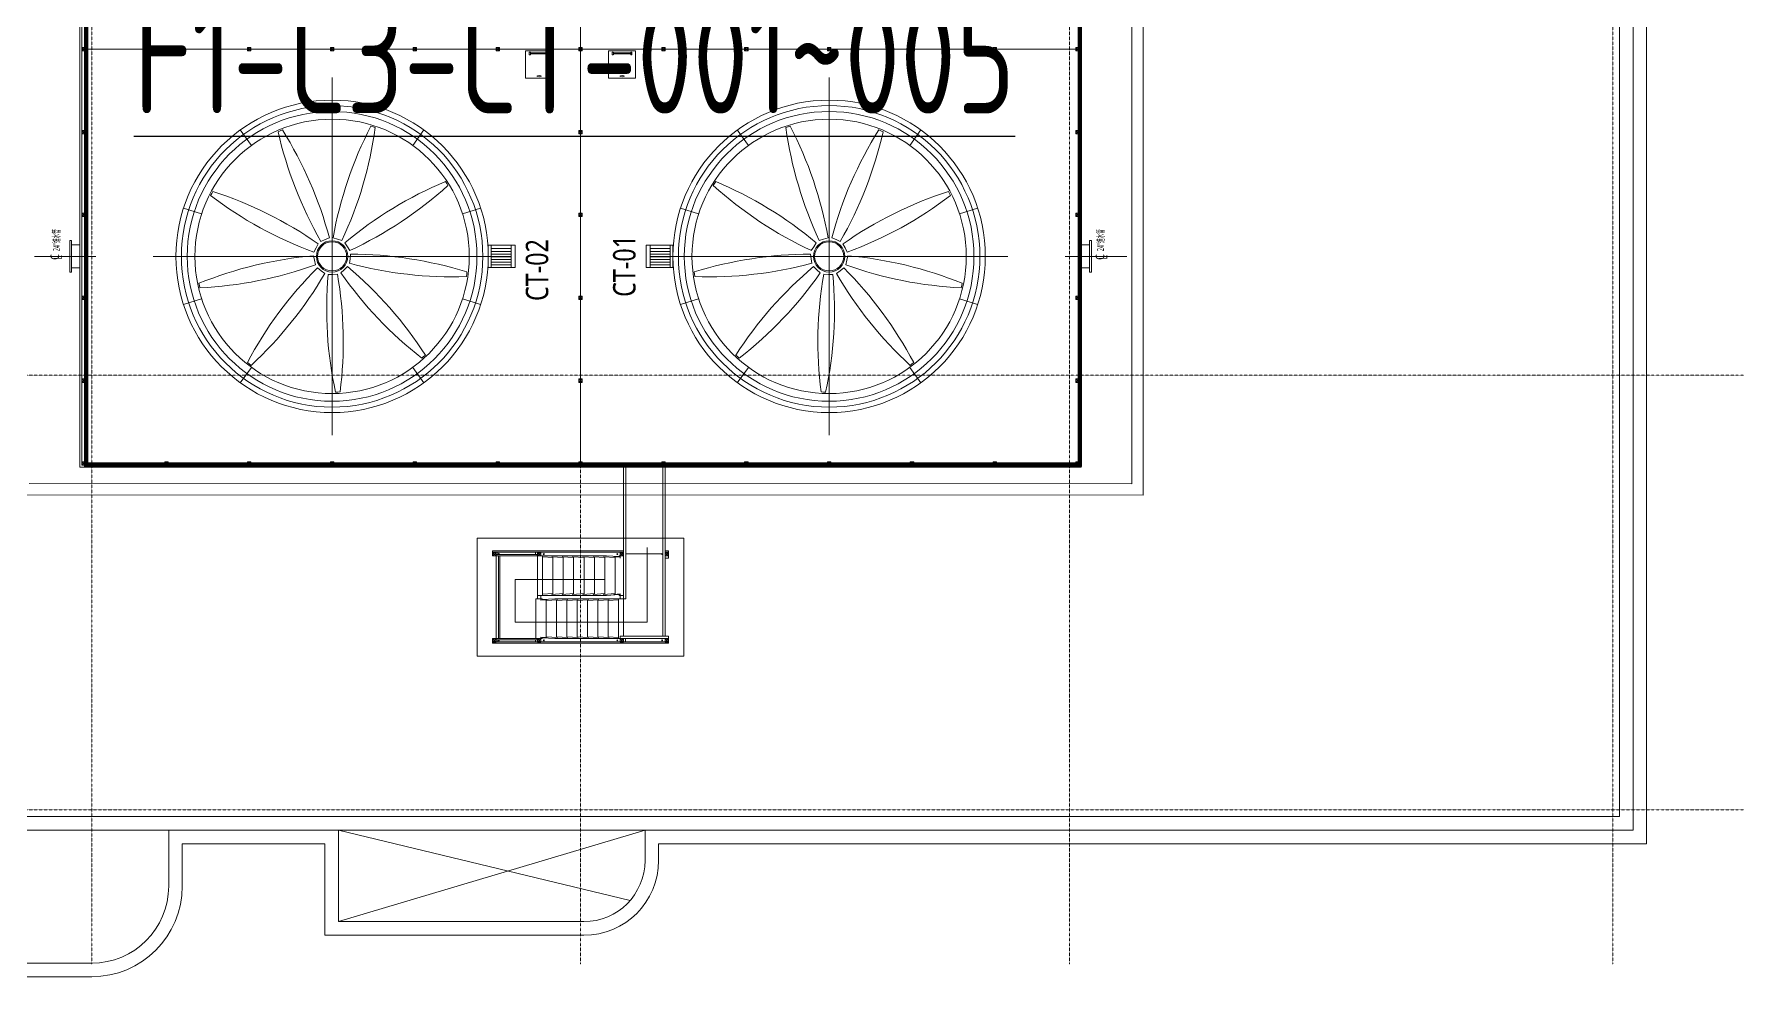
# Model space of a CAD drawing. Extents: x -182141 to -125485, y 4935 to 73531.
# Drawn here: x -163252 to -125485, y 4935 to 25753 of the extents above; entities that cross this region are included whole.
import ezdxf
from ezdxf.enums import TextEntityAlignment as Align

# ---------------------------------------------------------------- set-up
doc = ezdxf.new("R2010")
doc.units = 0
doc.header["$LTSCALE"] = 15
doc.linetypes.add('CUP- LRF$0$JJP_三點線', pattern=[0.9, 0.3, -0.15, 0, -0.15, 0, -0.15, 0, -0.15])
doc.linetypes.add('XCM2QR1-200k$0$HIDDEN2', pattern=[0.1875, 0.125, -0.0625])
for name, color, linetype in [('CUP- LRF$0$A-OBJE-2D.Newcub', 252, 'Continuous'), ('CUP- LRF$0$A-WALL-EX.Newcub', 252, 'Continuous'), ('CUP- LRF$0$COOLING TOWER_4_COL', 252, 'Continuous'), ('CUP- LRF$0$COOLING TOWER_4_FAN', 252, 'Continuous'), ('CUP- LRF$0$COOLING TOWER_4_M-EQPM-CHILLER-NEW', 252, 'Continuous'), ('CUP- LRF$0$S-GRID.Newcub', 252, 'Continuous'), ('XCM2QR1-200k$0$F-FI-TXT', 200, 'Continuous'), ('XCM2QR1-200k$0$F-IG541-AREA', 100, 'XCM2QR1-200k$0$HIDDEN2')]:
    doc.layers.add(name, color=color, linetype=linetype)
doc.styles.add('CUP- LRF$0$Standard', font='', dxfattribs={"width": 0.8})
doc.styles.add('XCM2QR1-200k$0$AA-TXT', font='isocp.shx', dxfattribs={"width": 0.8, "bigfont": 'china.shx'})
doc.styles.get('CUP- LRF$0$Standard').set_extended_font_data('Microsoft JhengHei')

# ---------------------------------------------------------------- blocks, each defined once
blk = doc.blocks.new('XCM2QR1-200k')
at = {"layer": 'XCM2QR1-200k$0$F-IG541-AREA', "const_width": 100}
blk.add_lwpolyline([(-140152, 43759), (-151181, 43759), (-151181, 34571), (-162105, 34571), (-162105, 16249), (-140152, 16249)], close=True, dxfattribs=at)
at = {"layer": 'XCM2QR1-200k$0$F-FI-TXT', "style": 'XCM2QR1-200k$0$AA-TXT', "width": 0.8}
blk.add_text('%%UF1-C3-CT-001~005', height=2500, dxfattribs=at).set_placement((-151316, 25252), align=Align.MIDDLE_CENTER)
blk = doc.blocks.new('CUP- LRF')
at = {"layer": 'CUP- LRF$0$A-OBJE-2D.Newcub', "lineweight": 0}
for p, q in [((-156531, 8175), (-150089, 6618)), ((-149758, 8175), (-156531, 6153))]:
    blk.add_line(p, q, dxfattribs=at)
at = {"layer": 'CUP- LRF$0$A-WALL-EX.Newcub', "lineweight": 0, "flags": 128}
for points in [[(-127631, 8175), (-127631, 66975)], [(-127931, 8475), (-127931, 66675)], [(-127931, 66675), (-127931, 8175)], [(-128231, 66375), (-128231, 8475)], [(-161531, 8475), (-165856, 8475)], [(-128231, 8475), (-161531, 8475)], [(-127931, 8175), (-127931, 8475)], [(-165856, 8175), (-161531, 8175)], [(-161531, 8175), (-127931, 8175)], [(-156531, 8175), (-160281, 8175)], [(-160281, 8175), (-160281, 7875)], [(-156531, 7875), (-156531, 8175)], [(-149758, 8175), (-149458, 8175)], [(-149758, 8175), (-149758, 7503)], [(-127931, 8175), (-149458, 8175)], [(-127631, 7875), (-127631, 8175)], [(-160281, 7875), (-160281, 6935)], [(-159981, 7875), (-156831, 7875)], [(-159981, 6935), (-159981, 7875)], [(-156831, 7875), (-156831, 5853)], [(-156531, 6153), (-156531, 7875)], [(-149458, 7503), (-149458, 7875)], [(-149458, 7875), (-127631, 7875)], [(-151108, 6153), (-156531, 6153)], [(-156831, 5853), (-156531, 5853)], [(-156531, 5853), (-151108, 5853)], [(-161981, 5235), (-172531, 5235)], [(-172531, 4935), (-161981, 4935)]]:
    blk.add_lwpolyline(points, dxfattribs=at)
at = {"layer": 'CUP- LRF$0$A-WALL-EX.Newcub', "lineweight": 0}
for centre, radius, end in [((-151108, 7503), 1650, 360), ((-151108, 7503), 1350, 360), ((-161981, 6935), 2000, 359.9992), ((-161981, 6935), 1700, 359.9991)]:
    blk.add_arc(centre, radius, 270, end, dxfattribs=at)
at = {"layer": 'CUP- LRF$0$COOLING TOWER_4_COL', "lineweight": 0}
for p, q in [((-162123, 25383), (-162199, 25459)), ((-162123, 25459), (-162199, 25383)), ((-162123, 25383), (-162199, 25459)), ((-162123, 25459), (-162199, 25383)), ((-160293, 25383), (-160369, 25459)), ((-160293, 25459), (-160369, 25383)), ((-160293, 25383), (-160369, 25459)), ((-160293, 25459), (-160369, 25383)), ((-158463, 25383), (-158539, 25459)), ((-158463, 25459), (-158539, 25383)), ((-158463, 25383), (-158539, 25459)), ((-158463, 25459), (-158539, 25383)), ((-156633, 25383), (-156709, 25459)), ((-156633, 25459), (-156709, 25383)), ((-156633, 25383), (-156709, 25459)), ((-156633, 25459), (-156709, 25383)), ((-154803, 25383), (-154879, 25459)), ((-154803, 25459), (-154879, 25383)), ((-154803, 25383), (-154879, 25459)), ((-154803, 25459), (-154879, 25383)), ((-152973, 25383), (-153049, 25459)), ((-152973, 25459), (-153049, 25383)), ((-152973, 25383), (-153049, 25459)), ((-152973, 25459), (-153049, 25383)), ((-151143, 25383), (-151219, 25459)), ((-151143, 25459), (-151219, 25383)), ((-151219, 25383), (-151143, 25459)), ((-151219, 25459), (-151143, 25383)), ((-151219, 25383), (-151143, 25459)), ((-151219, 25459), (-151143, 25383)), ((-151143, 25383), (-151219, 25459)), ((-151143, 25459), (-151219, 25383)), ((-149389, 25383), (-149313, 25459)), ((-149389, 25459), (-149313, 25383)), ((-149389, 25383), (-149313, 25459)), ((-149389, 25459), (-149313, 25383)), ((-147559, 25383), (-147483, 25459)), ((-147559, 25459), (-147483, 25383)), ((-147559, 25383), (-147483, 25459)), ((-147559, 25459), (-147483, 25383)), ((-145729, 25383), (-145653, 25459)), ((-145729, 25459), (-145653, 25383)), ((-145729, 25383), (-145653, 25459)), ((-145729, 25459), (-145653, 25383)), ((-143899, 25383), (-143823, 25459)), ((-143899, 25459), (-143823, 25383)), ((-143899, 25383), (-143823, 25459)), ((-143899, 25459), (-143823, 25383)), ((-142069, 25383), (-141993, 25459)), ((-142069, 25459), (-141993, 25383)), ((-142069, 25383), (-141993, 25459)), ((-142069, 25459), (-141993, 25383)), ((-140239, 25383), (-140163, 25459)), ((-140239, 25459), (-140163, 25383)), ((-140239, 25383), (-140163, 25459)), ((-140239, 25459), (-140163, 25383)), ((-162123, 23553), (-162199, 23629)), ((-162123, 23629), (-162199, 23553)), ((-151219, 23553), (-151143, 23629)), ((-151219, 23629), (-151143, 23553)), ((-151143, 23553), (-151219, 23629)), ((-151143, 23629), (-151219, 23553)), ((-140239, 23553), (-140163, 23629)), ((-140239, 23629), (-140163, 23553)), ((-162123, 21723), (-162199, 21799)), ((-162123, 21799), (-162199, 21723)), ((-151219, 21723), (-151143, 21799)), ((-151219, 21799), (-151143, 21723)), ((-151143, 21723), (-151219, 21799)), ((-151143, 21799), (-151219, 21723)), ((-140239, 21723), (-140163, 21799)), ((-140239, 21799), (-140163, 21723)), ((-162123, 19893), (-162199, 19969)), ((-162123, 19969), (-162199, 19893)), ((-151219, 19893), (-151143, 19969)), ((-151219, 19969), (-151143, 19893)), ((-151143, 19893), (-151219, 19969)), ((-151143, 19969), (-151219, 19893)), ((-140239, 19893), (-140163, 19969)), ((-140239, 19969), (-140163, 19893)), ((-162123, 18063), (-162199, 18139)), ((-162123, 18139), (-162199, 18063)), ((-151219, 18063), (-151143, 18139)), ((-151219, 18139), (-151143, 18063)), ((-151143, 18063), (-151219, 18139)), ((-151143, 18139), (-151219, 18063)), ((-140239, 18063), (-140163, 18139)), ((-140239, 18139), (-140163, 18063)), ((-162123, 16233), (-162199, 16309)), ((-162123, 16309), (-162199, 16233)), ((-160293, 16233), (-160369, 16309)), ((-160293, 16309), (-160369, 16233)), ((-158463, 16233), (-158539, 16309)), ((-158463, 16309), (-158539, 16233)), ((-156633, 16233), (-156709, 16309)), ((-156633, 16309), (-156709, 16233)), ((-154803, 16233), (-154879, 16309)), ((-154803, 16309), (-154879, 16233)), ((-152973, 16233), (-153049, 16309)), ((-152973, 16309), (-153049, 16233)), ((-151219, 16233), (-151143, 16309)), ((-151219, 16309), (-151143, 16233)), ((-151143, 16233), (-151219, 16309)), ((-151143, 16309), (-151219, 16233)), ((-149389, 16233), (-149313, 16309)), ((-149389, 16309), (-149313, 16233)), ((-147559, 16233), (-147483, 16309)), ((-147559, 16309), (-147483, 16233)), ((-145729, 16233), (-145653, 16309)), ((-145729, 16309), (-145653, 16233)), ((-143899, 16233), (-143823, 16309)), ((-143899, 16309), (-143823, 16233)), ((-142069, 16233), (-141993, 16309)), ((-142069, 16309), (-141993, 16233)), ((-140239, 16233), (-140163, 16309)), ((-140239, 16309), (-140163, 16233))]:
    blk.add_line(p, q, dxfattribs=at)
at = {"layer": 'CUP- LRF$0$COOLING TOWER_4_COL', "lineweight": 0, "flags": 128}
for points in [[(-162123, 25459), (-162199, 25459), (-162199, 25383), (-162123, 25383)], [(-162123, 25459), (-162199, 25459), (-162199, 25383), (-162123, 25383)], [(-160293, 25459), (-160369, 25459), (-160369, 25383), (-160293, 25383)], [(-160293, 25459), (-160369, 25459), (-160369, 25383), (-160293, 25383)], [(-158463, 25459), (-158539, 25459), (-158539, 25383), (-158463, 25383)], [(-158463, 25459), (-158539, 25459), (-158539, 25383), (-158463, 25383)], [(-156633, 25459), (-156709, 25459), (-156709, 25383), (-156633, 25383)], [(-156633, 25459), (-156709, 25459), (-156709, 25383), (-156633, 25383)], [(-154803, 25459), (-154879, 25459), (-154879, 25383), (-154803, 25383)], [(-154803, 25459), (-154879, 25459), (-154879, 25383), (-154803, 25383)], [(-152973, 25459), (-153049, 25459), (-153049, 25383), (-152973, 25383)], [(-152973, 25459), (-153049, 25459), (-153049, 25383), (-152973, 25383)], [(-151143, 25459), (-151219, 25459), (-151219, 25383), (-151143, 25383)], [(-151219, 25459), (-151143, 25459), (-151143, 25383), (-151219, 25383)], [(-151219, 25459), (-151143, 25459), (-151143, 25383), (-151219, 25383)], [(-151143, 25459), (-151219, 25459), (-151219, 25383), (-151143, 25383)], [(-149389, 25459), (-149313, 25459), (-149313, 25383), (-149389, 25383)], [(-149389, 25459), (-149313, 25459), (-149313, 25383), (-149389, 25383)], [(-147559, 25459), (-147483, 25459), (-147483, 25383), (-147559, 25383)], [(-147559, 25459), (-147483, 25459), (-147483, 25383), (-147559, 25383)], [(-145729, 25459), (-145653, 25459), (-145653, 25383), (-145729, 25383)], [(-145729, 25459), (-145653, 25459), (-145653, 25383), (-145729, 25383)], [(-143899, 25459), (-143823, 25459), (-143823, 25383), (-143899, 25383)], [(-143899, 25459), (-143823, 25459), (-143823, 25383), (-143899, 25383)], [(-142069, 25459), (-141993, 25459), (-141993, 25383), (-142069, 25383)], [(-142069, 25459), (-141993, 25459), (-141993, 25383), (-142069, 25383)], [(-140239, 25459), (-140163, 25459), (-140163, 25383), (-140239, 25383)], [(-140239, 25459), (-140163, 25459), (-140163, 25383), (-140239, 25383)], [(-162123, 23629), (-162199, 23629), (-162199, 23553), (-162123, 23553)], [(-151219, 23629), (-151143, 23629), (-151143, 23553), (-151219, 23553)], [(-151143, 23629), (-151219, 23629), (-151219, 23553), (-151143, 23553)], [(-140239, 23629), (-140163, 23629), (-140163, 23553), (-140239, 23553)], [(-162123, 21799), (-162199, 21799), (-162199, 21723), (-162123, 21723)], [(-151219, 21799), (-151143, 21799), (-151143, 21723), (-151219, 21723)], [(-151143, 21799), (-151219, 21799), (-151219, 21723), (-151143, 21723)], [(-140239, 21799), (-140163, 21799), (-140163, 21723), (-140239, 21723)], [(-162123, 19969), (-162199, 19969), (-162199, 19893), (-162123, 19893)], [(-151219, 19969), (-151143, 19969), (-151143, 19893), (-151219, 19893)], [(-151143, 19969), (-151219, 19969), (-151219, 19893), (-151143, 19893)], [(-140239, 19969), (-140163, 19969), (-140163, 19893), (-140239, 19893)], [(-162123, 18139), (-162199, 18139), (-162199, 18063), (-162123, 18063)], [(-151219, 18139), (-151143, 18139), (-151143, 18063), (-151219, 18063)], [(-151143, 18139), (-151219, 18139), (-151219, 18063), (-151143, 18063)], [(-140239, 18139), (-140163, 18139), (-140163, 18063), (-140239, 18063)], [(-162123, 16309), (-162199, 16309), (-162199, 16233), (-162123, 16233)], [(-160293, 16309), (-160369, 16309), (-160369, 16233), (-160293, 16233)], [(-158463, 16309), (-158539, 16309), (-158539, 16233), (-158463, 16233)], [(-156633, 16309), (-156709, 16309), (-156709, 16233), (-156633, 16233)], [(-154803, 16309), (-154879, 16309), (-154879, 16233), (-154803, 16233)], [(-152973, 16309), (-153049, 16309), (-153049, 16233), (-152973, 16233)], [(-151219, 16309), (-151143, 16309), (-151143, 16233), (-151219, 16233)], [(-151143, 16309), (-151219, 16309), (-151219, 16233), (-151143, 16233)], [(-149389, 16309), (-149313, 16309), (-149313, 16233), (-149389, 16233)], [(-147559, 16309), (-147483, 16309), (-147483, 16233), (-147559, 16233)], [(-145729, 16309), (-145653, 16309), (-145653, 16233), (-145729, 16233)], [(-143899, 16309), (-143823, 16309), (-143823, 16233), (-143899, 16233)], [(-142069, 16309), (-141993, 16309), (-141993, 16233), (-142069, 16233)], [(-140239, 16309), (-140163, 16309), (-140163, 16233), (-140239, 16233)]]:
    blk.add_lwpolyline(points, close=True, dxfattribs=at)
at = {"layer": 'CUP- LRF$0$COOLING TOWER_4_FAN', "lineweight": 0}
for p, q in [((-152630, 21091), (-153221, 21091)), ((-153221, 21091), (-153221, 20602)), ((-153158, 21090), (-153158, 20601)), ((-153158, 21018), (-152714, 21018)), ((-153158, 20957), (-152714, 20957)), ((-153158, 20897), (-152714, 20897)), ((-153158, 20837), (-152714, 20837)), ((-153158, 20776), (-152714, 20776)), ((-152714, 20601), (-152714, 21090)), ((-149733, 21091), (-149141, 21091)), ((-149648, 20601), (-149648, 21090)), ((-149205, 21018), (-149648, 21018)), ((-149205, 20957), (-149648, 20957)), ((-149205, 20897), (-149648, 20897)), ((-149205, 20837), (-149648, 20837)), ((-149205, 20776), (-149648, 20776)), ((-149205, 21090), (-149205, 20601)), ((-149141, 21091), (-149141, 20602)), ((-153221, 20602), (-152630, 20602)), ((-153158, 20716), (-152714, 20716)), ((-153158, 20656), (-152714, 20656)), ((-149141, 20602), (-149733, 20602)), ((-149205, 20716), (-149648, 20716)), ((-149205, 20656), (-149648, 20656))]:
    blk.add_line(p, q, dxfattribs=at)
at = {"layer": 'CUP- LRF$0$COOLING TOWER_4_M-EQPM-CHILLER-NEW', "lineweight": 0}
for p, q in [((-138751, 15575), (-138751, 62715)), ((-139001, 15825), (-139001, 62465)), ((-151181, 16233), (-151181, 43502)), ((-162199, 25421), (-140163, 25421)), ((-152316, 25359), (-152316, 25295)), ((-152315, 25359), (-152289, 25359)), ((-152288, 25359), (-152288, 25295)), ((-151904, 25338), (-152288, 25338)), ((-151904, 25316), (-152288, 25316)), ((-151904, 25359), (-151904, 25295)), ((-151904, 25359), (-151878, 25359)), ((-151877, 25359), (-151877, 25295)), ((-150486, 25359), (-150486, 25295)), ((-150459, 25359), (-150485, 25359)), ((-150458, 25359), (-150458, 25295)), ((-150458, 25338), (-150075, 25338)), ((-150458, 25316), (-150075, 25316)), ((-150074, 25359), (-150074, 25295)), ((-150048, 25359), (-150074, 25359)), ((-150047, 25359), (-150047, 25295)), ((-152315, 25295), (-152289, 25295)), ((-151904, 25295), (-151878, 25295)), ((-150459, 25295), (-150485, 25295)), ((-150048, 25295), (-150074, 25295)), ((-156671, 16896), (-156671, 24796)), ((-145691, 16896), (-145691, 24796)), ((-156671, 24296), (-156671, 23876)), ((-145691, 24296), (-145691, 23876)), ((-158699, 23637), (-158452, 23298)), ((-154644, 23637), (-154890, 23298)), ((-147719, 23637), (-147472, 23298)), ((-143664, 23637), (-143910, 23298)), ((-159953, 21912), (-159553, 21783)), ((-153390, 21912), (-153790, 21783)), ((-148973, 21912), (-148573, 21783)), ((-142410, 21912), (-142810, 21783)), ((-162466, 20497), (-162466, 21196)), ((-162466, 21196), (-162424, 21196)), ((-162424, 21196), (-162424, 21100)), ((-139939, 21100), (-139939, 21196)), ((-139939, 21196), (-139896, 21196)), ((-139896, 21196), (-139896, 20497)), ((-163248, 20846), (-161890, 20846)), ((-162424, 21100), (-162249, 21100)), ((-162424, 20592), (-162424, 21100)), ((-152721, 20846), (-160621, 20846)), ((-152630, 21091), (-152630, 20602)), ((-149733, 21091), (-149733, 20602)), ((-149641, 20846), (-141741, 20846)), ((-139115, 20846), (-140473, 20846)), ((-139939, 21100), (-140122, 21100)), ((-139939, 21100), (-139939, 20592)), ((-162424, 20497), (-162466, 20497)), ((-162424, 20592), (-162424, 20497)), ((-162424, 20592), (-162249, 20592)), ((-139939, 20592), (-140122, 20592)), ((-139939, 20497), (-139939, 20592)), ((-139896, 20497), (-139939, 20497)), ((-159953, 19780), (-159553, 19910)), ((-153390, 19780), (-153790, 19910)), ((-148973, 19780), (-148573, 19910)), ((-142410, 19780), (-142810, 19910)), ((-158699, 18055), (-158452, 18395)), ((-154644, 18055), (-154890, 18395)), ((-147719, 18055), (-147472, 18395)), ((-143664, 18055), (-143910, 18395)), ((-156671, 17396), (-156671, 17816)), ((-145691, 17396), (-145691, 17816)), ((-150230, 16233), (-150230, 13283)), ((-150179, 16233), (-150179, 13283)), ((-149364, 16233), (-149366, 12460)), ((-149313, 16233), (-149315, 12460)), ((-163611, 15576), (-138751, 15575)), ((-163361, 15826), (-139001, 15825)), ((-153465, 14619), (-148901, 14619)), ((-153465, 12019), (-153465, 14619)), ((-148901, 14619), (-148901, 12019)), ((-153126, 14309), (-153126, 14233)), ((-153050, 14309), (-153126, 14309)), ((-153050, 14233), (-153126, 14309)), ((-153050, 14309), (-153126, 14233)), ((-153050, 14233), (-153126, 14233)), ((-150230, 14340), (-153125, 14340)), ((-153125, 14311), (-153125, 14340)), ((-150230, 14311), (-153125, 14311)), ((-153125, 14311), (-153049, 14311)), ((-153125, 14235), (-153125, 14311)), ((-153125, 14235), (-153049, 14235)), ((-153049, 14235), (-153125, 14235)), ((-153125, 14235), (-152981, 14235)), ((-153050, 14233), (-153050, 14309)), ((-153049, 14311), (-153008, 14311)), ((-153049, 14235), (-153049, 14311)), ((-153049, 14235), (-153049, 12406)), ((-153046, 14264), (-153046, 14235)), ((-152138, 14264), (-153046, 14264)), ((-152138, 14235), (-153046, 14235)), ((-153008, 14311), (-153008, 14264)), ((-152995, 14232), (-152995, 12410)), ((-152967, 14232), (-152995, 14232)), ((-152967, 14232), (-152967, 12410)), ((-152135, 14311), (-152176, 14311)), ((-152176, 14311), (-152176, 14264)), ((-152138, 14264), (-152138, 14235)), ((-152058, 14311), (-152135, 14311)), ((-152135, 14311), (-152135, 14235)), ((-152135, 14309), (-152135, 14233)), ((-152059, 14309), (-152135, 14309)), ((-152059, 14233), (-152135, 14309)), ((-152059, 14309), (-152135, 14233)), ((-152058, 14235), (-152135, 14235)), ((-152135, 14235), (-150611, 14235)), ((-152135, 13283), (-152135, 14235)), ((-152135, 14235), (-152135, 13410)), ((-152059, 14233), (-152135, 14233)), ((-152135, 13359), (-152135, 14184)), ((-152059, 14233), (-152059, 14309)), ((-152058, 14235), (-152058, 14311)), ((-152020, 14235), (-152020, 13359)), ((-151792, 14197), (-152020, 14211)), ((-151817, 14213), (-151792, 14197)), ((-151563, 14197), (-151817, 14213)), ((-151792, 14197), (-151792, 13397)), ((-151589, 14213), (-151563, 14197)), ((-151335, 14197), (-151589, 14213)), ((-151563, 14197), (-151563, 13397)), ((-151106, 14197), (-151360, 14213)), ((-151360, 14213), (-151335, 14197)), ((-151335, 14197), (-151335, 13397)), ((-151131, 14213), (-151106, 14197)), ((-150877, 14197), (-151131, 14213)), ((-151106, 14197), (-151106, 13397)), ((-150649, 14197), (-150903, 14213)), ((-150903, 14213), (-150877, 14197)), ((-150877, 14197), (-150877, 13397)), ((-150420, 14197), (-150674, 14213)), ((-150674, 14213), (-150649, 14197)), ((-150649, 14197), (-150649, 13397)), ((-150331, 14219), (-150611, 14235)), ((-150446, 14213), (-150420, 14197)), ((-150306, 14204), (-150446, 14213)), ((-150420, 14197), (-150420, 13397)), ((-150420, 14197), (-150420, 13397)), ((-150420, 14197), (-150420, 13397)), ((-150331, 14235), (-150306, 14235)), ((-150331, 14206), (-150331, 14235)), ((-150306, 14311), (-150230, 14311)), ((-150306, 14235), (-150306, 14311)), ((-150306, 14233), (-150306, 14309)), ((-150306, 14309), (-150230, 14309)), ((-150306, 14233), (-150230, 14309)), ((-150306, 14309), (-150230, 14233)), ((-150306, 14184), (-150306, 14235)), ((-150306, 14235), (-150230, 14235)), ((-150306, 14233), (-150230, 14233)), ((-150230, 14235), (-150230, 14311)), ((-150230, 14309), (-150230, 14233)), ((-149366, 14273), (-150179, 14273)), ((-149239, 14340), (-149315, 14340)), ((-149239, 14311), (-149315, 14311)), ((-149239, 14311), (-149315, 14311)), ((-149315, 14311), (-149315, 14235)), ((-149315, 14233), (-149315, 14309)), ((-149315, 14309), (-149239, 14309)), ((-149315, 14233), (-149239, 14309)), ((-149315, 14309), (-149239, 14233)), ((-149239, 14235), (-149315, 14235)), ((-149315, 14233), (-149239, 14233)), ((-149315, 14184), (-149315, 12461)), ((-149239, 14184), (-149315, 14184)), ((-149239, 14340), (-149239, 14311)), ((-149239, 14235), (-149239, 14311)), ((-149239, 14309), (-149239, 14233)), ((-149239, 14184), (-149239, 14235)), ((-152058, 13283), (-152173, 13283)), ((-152173, 12406), (-152173, 13283)), ((-152033, 13283), (-152147, 13283)), ((-152135, 13359), (-152058, 13359)), ((-152058, 13359), (-152135, 13359)), ((-150611, 13359), (-152135, 13359)), ((-152135, 13359), (-152135, 13283)), ((-152058, 13283), (-152135, 13283)), ((-152135, 13283), (-152058, 13283)), ((-152058, 13359), (-152058, 13283)), ((-152058, 13252), (-152058, 13283)), ((-152058, 13252), (-151919, 13260)), ((-152033, 13253), (-152033, 13283)), ((-152033, 13267), (-151754, 13283)), ((-151792, 13397), (-152020, 13383)), ((-151919, 13260), (-151944, 13245)), ((-151944, 13245), (-151690, 13260)), ((-151944, 12444), (-151944, 13245)), ((-151944, 12444), (-151944, 13245)), ((-151944, 12444), (-151944, 13245)), ((-151817, 13381), (-151792, 13397)), ((-151563, 13397), (-151817, 13381)), ((-151754, 13283), (-150230, 13283)), ((-151690, 13260), (-151716, 13245)), ((-151716, 13245), (-151462, 13260)), ((-151716, 12444), (-151716, 13245)), ((-151589, 13381), (-151563, 13397)), ((-151335, 13397), (-151589, 13381)), ((-151462, 13260), (-151487, 13245)), ((-151487, 13245), (-151233, 13260)), ((-151487, 12444), (-151487, 13245)), ((-151106, 13397), (-151360, 13381)), ((-151360, 13381), (-151335, 13397)), ((-151233, 13260), (-151258, 13245)), ((-151258, 13245), (-151004, 13260)), ((-151258, 12444), (-151258, 13245)), ((-151131, 13381), (-151106, 13397)), ((-150877, 13397), (-151131, 13381)), ((-151030, 13245), (-150776, 13260)), ((-151004, 13260), (-151030, 13245)), ((-151030, 12444), (-151030, 13245)), ((-150649, 13397), (-150903, 13381)), ((-150903, 13381), (-150877, 13397)), ((-150801, 13245), (-150547, 13260)), ((-150776, 13260), (-150801, 13245)), ((-150801, 12444), (-150801, 13245)), ((-150420, 13397), (-150674, 13381)), ((-150674, 13381), (-150649, 13397)), ((-150331, 13375), (-150611, 13359)), ((-150547, 13260), (-150573, 13245)), ((-150573, 13245), (-150344, 13259)), ((-150573, 12444), (-150573, 13245)), ((-150446, 13381), (-150420, 13397)), ((-150306, 13390), (-150446, 13381)), ((-150344, 12406), (-150344, 13283)), ((-150331, 13388), (-150331, 13359)), ((-150331, 13359), (-150230, 13359)), ((-150306, 13390), (-150306, 13359)), ((-150230, 13359), (-150306, 13359)), ((-150306, 13359), (-150306, 13283)), ((-150306, 13359), (-150230, 13359)), ((-150306, 13359), (-150230, 13359)), ((-150230, 13283), (-150306, 13283)), ((-150306, 13283), (-150179, 13283)), ((-150230, 13283), (-150230, 13232)), ((-150230, 13283), (-150230, 12457)), ((-150230, 13283), (-150230, 12457)), ((-150230, 12457), (-150230, 13232)), ((-153126, 12404), (-153126, 12328)), ((-153050, 12404), (-153126, 12404)), ((-153050, 12328), (-153126, 12404)), ((-153050, 12404), (-153126, 12328)), ((-153050, 12328), (-153126, 12328)), ((-153125, 12330), (-153125, 12406)), ((-153125, 12406), (-153049, 12406)), ((-153125, 12406), (-152981, 12406)), ((-149239, 12330), (-153125, 12330)), ((-153125, 12330), (-153125, 12302)), ((-153049, 12330), (-153125, 12330)), ((-149239, 12302), (-153125, 12302)), ((-153050, 12328), (-153050, 12404)), ((-153049, 12406), (-153049, 12330)), ((-153049, 12330), (-153008, 12330)), ((-153046, 12378), (-153046, 12406)), ((-152138, 12406), (-153046, 12406)), ((-152138, 12378), (-153046, 12378)), ((-153008, 12330), (-153008, 12378)), ((-152995, 12410), (-152967, 12410)), ((-152176, 12330), (-152176, 12378)), ((-152135, 12330), (-152176, 12330)), ((-152033, 12406), (-152173, 12406)), ((-152058, 12406), (-152173, 12406)), ((-152058, 12406), (-152147, 12406)), ((-152138, 12378), (-152138, 12406)), ((-152138, 12392), (-152138, 12378)), ((-152058, 12406), (-152135, 12406)), ((-152135, 12406), (-152135, 12330)), ((-152135, 12404), (-152135, 12328)), ((-152059, 12404), (-152135, 12404)), ((-152059, 12328), (-152135, 12404)), ((-152059, 12404), (-152135, 12328)), ((-152135, 12392), (-152135, 12349)), ((-152135, 12330), (-152058, 12330)), ((-152059, 12328), (-152135, 12328)), ((-152059, 12328), (-152059, 12404)), ((-152058, 12437), (-151919, 12429)), ((-152058, 12437), (-152058, 12406)), ((-152058, 12330), (-152058, 12406)), ((-152033, 12436), (-152033, 12406)), ((-152033, 12422), (-151754, 12406)), ((-151919, 12429), (-151944, 12444)), ((-151944, 12444), (-151690, 12429)), ((-150230, 12406), (-151754, 12406)), ((-151690, 12429), (-151716, 12444)), ((-151716, 12444), (-151462, 12429)), ((-151462, 12429), (-151487, 12444)), ((-151487, 12444), (-151233, 12429)), ((-151233, 12429), (-151258, 12444)), ((-151258, 12444), (-151004, 12429)), ((-151030, 12444), (-150776, 12429)), ((-151004, 12429), (-151030, 12444)), ((-150801, 12444), (-150547, 12429)), ((-150776, 12429), (-150801, 12444)), ((-150547, 12429), (-150573, 12444)), ((-150573, 12444), (-150344, 12430)), ((-149239, 12457), (-150306, 12457)), ((-150306, 12457), (-150306, 12406)), ((-149239, 12406), (-150306, 12406)), ((-150306, 12330), (-150306, 12406)), ((-150306, 12406), (-150230, 12406)), ((-150306, 12328), (-150306, 12404)), ((-150306, 12404), (-150230, 12404)), ((-150306, 12328), (-150230, 12404)), ((-150306, 12404), (-150230, 12328)), ((-150230, 12330), (-150306, 12330)), ((-150306, 12328), (-150230, 12328)), ((-150230, 12406), (-150230, 12330)), ((-150230, 12404), (-150230, 12328)), ((-150230, 12330), (-150188, 12330)), ((-150188, 12330), (-150188, 12406)), ((-149239, 12457), (-149383, 12457)), ((-149315, 12460), (-149366, 12460)), ((-149315, 12406), (-149315, 12330)), ((-149239, 12406), (-149315, 12406)), ((-149315, 12328), (-149315, 12404)), ((-149315, 12404), (-149239, 12404)), ((-149315, 12328), (-149239, 12404)), ((-149315, 12404), (-149239, 12328)), ((-149315, 12330), (-149239, 12330)), ((-149315, 12328), (-149239, 12328)), ((-149239, 12457), (-149239, 12406)), ((-149239, 12330), (-149239, 12406)), ((-149239, 12404), (-149239, 12328)), ((-149239, 12302), (-149239, 12330)), ((-148901, 12019), (-153465, 12019))]:
    blk.add_line(p, q, dxfattribs=at)
at = {"layer": 'CUP- LRF$0$COOLING TOWER_4_M-EQPM-CHILLER-NEW', "lineweight": 0, "flags": 128}
for points in [[(-140122, 43634), (-140122, 16192), (-162240, 16192), (-162240, 34639)], [(-140163, 43570), (-140163, 16233), (-162199, 16233), (-162199, 34662)], [(-149708, 14418), (-149708, 12767), (-152630, 12767), (-152630, 13707), (-151055, 13707)], [(-150648, 13707), (-151055, 13707)]]:
    blk.add_lwpolyline(points, dxfattribs=at)
for points in [[(-152398, 24780), (-151795, 24780), (-151795, 25383), (-152398, 25383)], [(-149965, 24780), (-150568, 24780), (-150568, 25383), (-149965, 25383)]]:
    blk.add_lwpolyline(points, close=True, dxfattribs=at)
for points in [[(-157768, 23639), (-157815, 23620), (-157863, 23600, 0.075062), (-156918, 21177), (-156824, 21216), (-156729, 21255)], [(-155716, 23691), (-155765, 23706), (-155814, 23722, 0.075062), (-156648, 21258), (-156551, 21227), (-156453, 21196)], [(-146647, 23691), (-146598, 23706), (-146549, 23722, -0.075062), (-145715, 21258), (-145812, 21227), (-145910, 21196)], [(-144595, 23639), (-144548, 23620), (-144500, 23600, -0.075062), (-145445, 21177), (-145539, 21216), (-145634, 21255)], [(-154112, 22411), (-154139, 22454), (-154166, 22498, 0.075062), (-156389, 21147), (-156334, 21060), (-156279, 20974)], [(-148251, 22411), (-148224, 22454), (-148197, 22498, -0.075062), (-145974, 21147), (-146029, 21060), (-146084, 20974)], [(-159307, 22281), (-159330, 22235), (-159354, 22190, 0.075062), (-157073, 20941), (-157026, 21031), (-156978, 21122)], [(-143056, 22281), (-143032, 22235), (-143009, 22190, -0.075062), (-145290, 20941), (-145337, 21031), (-145385, 21122)], [(-159612, 20251), (-159601, 20201), (-159590, 20151, 0.075062), (-157040, 20661), (-157062, 20760), (-157084, 20860)], [(-153704, 20400), (-153698, 20450), (-153691, 20501, 0.075062), (-156262, 20895), (-156275, 20794), (-156289, 20692)], [(-148658, 20400), (-148665, 20450), (-148672, 20501, -0.075062), (-146101, 20895), (-146088, 20794), (-146074, 20692)], [(-142751, 20251), (-142762, 20201), (-142773, 20151, -0.075062), (-145323, 20661), (-145301, 20760), (-145279, 20860)], [(-158542, 18500), (-158501, 18469), (-158461, 18438, 0.075062), (-156834, 20467), (-156915, 20530), (-156996, 20592)], [(-156596, 17847), (-156545, 17849), (-156494, 17851, 0.075062), (-156553, 20451), (-156655, 20447), (-156757, 20443)], [(-154686, 18597), (-154648, 18631), (-154610, 18666, 0.075062), (-156327, 20620), (-156402, 20551), (-156477, 20482)], [(-147677, 18597), (-147715, 18631), (-147753, 18666, -0.075062), (-146036, 20620), (-145961, 20551), (-145886, 20482)], [(-145767, 17847), (-145818, 17849), (-145869, 17851, -0.075062), (-145810, 20451), (-145708, 20447), (-145606, 20443)], [(-143821, 18500), (-143862, 18469), (-143902, 18438, -0.075062), (-145529, 20467), (-145448, 20530), (-145367, 20592)]]:
    blk.add_lwpolyline(points, format="xyb", dxfattribs=at)
at = {"layer": 'CUP- LRF$0$COOLING TOWER_4_M-EQPM-CHILLER-NEW', "lineweight": 0}
for centre, radius in [((-156671, 20846), 3450), ((-156671, 20846), 3330), ((-145691, 20846), 3450), ((-145691, 20846), 3330), ((-156671, 20846), 3200), ((-156671, 20846), 3030), ((-145691, 20846), 3200), ((-145691, 20846), 3030), ((-156671, 20846), 346), ((-156671, 20846), 322), ((-145691, 20846), 346), ((-145691, 20846), 322), ((-152986, 14271), 9.53), ((-151996, 14271), 9.53), ((-150370, 14271), 9.53), ((-149379, 14271), 9.53), ((-152986, 12366), 9.53), ((-151996, 12366), 9.53), ((-150370, 12366), 9.53), ((-149379, 12366), 9.53)]:
    blk.add_circle(centre, radius, dxfattribs=at)
for centre, start, end in [((-165146, 19006), 14.9557, 32.1265), ((-164346, 24884), 334.9557, 352.1265), ((-138017, 24884), 187.8735, 205.0443), ((-137217, 19006), 147.8735, 165.0443), ((-159955, 28872), 294.9557, 312.1265), ((-142408, 28872), 227.8735, 245.0443), ((-161980, 13990), 54.9557, 72.1265), ((-140382, 13990), 107.8735, 125.0443), ((-156331, 12181), 94.9557, 112.1265), ((-146032, 12181), 67.8735, 85.0443), ((-150841, 14427), 134.9557, 152.1265), ((-148079, 19677), 174.9557, 192.1265), ((-149338, 25473), 214.9557, 232.1265), ((-154028, 29105), 254.9557, 272.1265), ((-148335, 29105), 267.8735, 285.0443), ((-153025, 25473), 307.8735, 325.0443), ((-154284, 19677), 347.8735, 5.0443), ((-151522, 14427), 27.8735, 45.0443)]:
    blk.add_arc(centre, 8711, start, end, dxfattribs=at)
for centre, major_axis in [((-152098, 24826), (52.1, 0)), ((-150265, 24826), (-52.1, 0))]:
    blk.add_ellipse(centre, major_axis=major_axis, ratio=0.282419, dxfattribs=at)
at = {"layer": 'CUP- LRF$0$S-GRID.Newcub', "linetype": 'CUP- LRF$0$JJP_三點線', "lineweight": 0}
for p, q in [((-161981, 71521), (-161981, 5216)), ((-151181, 71521), (-151181, 5216)), ((-140381, 71521), (-140381, 5216)), ((-128381, 71521), (-128381, 5216)), ((-175821, 18225), (-125495, 18225)), ((-125495, 18225), (-125485, 18225)), ((-175821, 8625), (-125495, 8625)), ((-125495, 8625), (-125485, 8625)), ((-161981, 5216), (-161981, 5206)), ((-151181, 5216), (-151181, 5206)), ((-140381, 5216), (-140381, 5206)), ((-128381, 5216), (-128381, 5206))]:
    blk.add_line(p, q, dxfattribs=at)
at = {"layer": 'CUP- LRF$0$COOLING TOWER_4_M-EQPM-CHILLER-NEW', "linetype": 'Continuous', "lineweight": 0, "rotation": 90, "style": 'CUP- LRF$0$Standard'}
for s, insert, char_height, attachment_point in [('\\A1;{\\W0.48;24"進水管}', (-162754, 20962), 150.69, 4), ('\\A1;CT-02', (-151890, 19860), 494.5, 7), ('\\A1;CT-01', (-149962, 19951), 494.5, 7), ('\\A1;{\\W0.48;24"進水管}', (-139687, 20962), 150.69, 4), ('\\A1;C', (-162699, 20769), 189.7, 7), ('\\A1;L', (-162634, 20773), 189.7, 7), ('\\A1;C', (-139611, 20769), 189.7, 7), ('\\A1;L', (-139545, 20773), 189.7, 7)]:
    blk.add_mtext(s, dxfattribs=dict(at, insert=insert, char_height=char_height, attachment_point=attachment_point))

msp = doc.modelspace()

# ---------------------------------------------------------------- block references
for name in ['CUP- LRF', 'XCM2QR1-200k']:
    msp.add_blockref(name, (0, 0))

doc.saveas('drawing.dxf')
